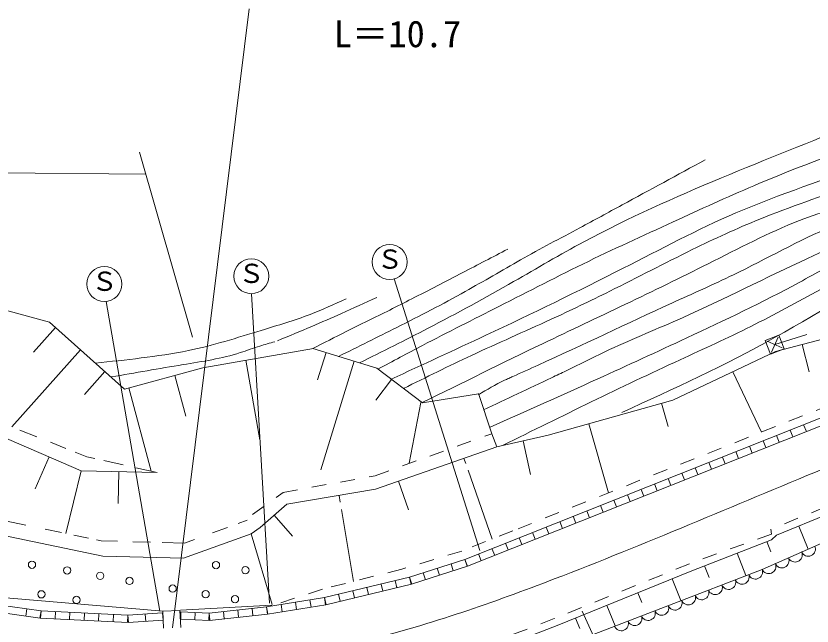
# Model space of a CAD drawing. Units: millimetres, scale not verified. Extents: x 40000 to 680000, y 20000 to 380000.
# Drawn here: x 471415 to 526044, y 277267 to 319139 of the extents above; entities that cross this region are included whole.
import ezdxf
from ezdxf.enums import TextEntityAlignment as Align

# ---------------------------------------------------------------- set-up
doc = ezdxf.new("R2010")
doc.units = ezdxf.units.MM
doc.header["$LTSCALE"] = 1000
doc.linetypes.add('USER2', pattern=[2, 1, -1])
doc.linetypes.add('USER3', pattern=[9.5, 5, -0.5, 3.5, -0.5])
for name, color, linetype, lineweight in [('M-BGD', 7, 'Continuous', 13), ('M-BMK', 2, 'Continuous', 13), ('M-BMK-ROW', 30, 'Continuous', 13), ('M-STR-HTXT', 7, 'Continuous', 13)]:
    doc.layers.add(name, color=color, linetype=linetype, lineweight=lineweight)
doc.styles.add('ＭＳ ゴシック', font='')
doc.styles.get('ＭＳ ゴシック').set_extended_font_data('MS Gothic')

msp = doc.modelspace()

# ---------------------------------------------------------------- linework, layer by layer
at = {"layer": 'M-BGD'}
for p, q in [((502221, 281845), (556151, 303281)), ((502390, 281374), (556335, 302817)), ((473723, 298116), (467483, 299839)), ((523538, 296112), (532495, 298476)), ((472611, 296058), (474125, 297758)), ((478867, 293532), (473723, 298116)), ((471138, 290937), (475849, 296222)), ((484243, 294985), (491841, 296326)), ((491782, 296317), (496176, 294957)), ((516485, 292775), (523538, 296112)), ((492115, 294172), (492692, 296035)), ((488160, 290050), (487197, 295506)), ((492330, 287995), (494632, 295435)), ((522615, 281159), (555191, 295503)), ((476124, 293165), (477521, 294732)), ((484243, 294985), (478867, 293532)), ((483069, 291676), (482316, 294464)), ((496176, 294957), (499316, 292589)), ((496117, 292764), (497193, 294190)), ((480698, 287896), (479154, 293609)), ((499316, 292589), (503155, 293194)), ((504070, 290467), (503147, 293235)), ((498409, 288445), (499208, 292610)), ((507928, 290358), (516485, 292775)), ((545682, 292539), (523596, 283503)), ((471687, 290717), (472846, 290253)), ((524721, 290250), (524537, 290715)), ((525651, 290620), (525466, 291085)), ((475893, 287918), (470212, 290378)), ((504070, 290467), (504421, 289564)), ((504421, 289564), (507928, 290358)), ((523792, 289881), (523607, 290345)), ((473778, 289880), (474851, 289450)), ((496091, 286656), (504421, 289564)), ((521932, 289142), (521747, 289606)), ((522862, 289511), (522677, 289976)), ((475475, 289200), (476273, 288880)), ((521002, 288772), (520817, 289237)), ((472735, 286674), (473687, 288873)), ((476273, 288880), (476822, 288758)), ((477441, 288620), (478770, 288325)), ((519142, 288033), (518958, 288497)), ((520072, 288402), (519888, 288867)), ((475893, 287918), (474843, 283616)), ((481104, 287806), (475893, 287918)), ((479640, 288131), (481104, 287806)), ((518213, 287663), (518028, 288128)), ((478439, 285682), (478486, 287862)), ((516353, 286924), (516168, 287389)), ((517283, 287294), (517098, 287758)), ((515423, 286554), (515238, 287019)), ((490009, 285627), (496091, 286656)), ((513564, 285815), (513379, 286280)), ((514493, 286185), (514309, 286649)), ((512634, 285446), (512449, 285910)), ((488171, 284024), (490009, 285627)), ((510774, 284706), (510589, 285171)), ((511704, 285076), (511519, 285541)), ((509844, 284337), (509660, 284801)), ((470682, 284496), (472102, 284198)), ((486659, 284309), (487283, 284539)), ((508914, 283967), (508730, 284432)), ((525772, 282550), (525126, 284129)), ((473427, 283920), (474549, 283685)), ((487560, 283586), (482916, 281925)), ((484905, 283664), (485932, 284042)), ((487557, 283596), (488171, 284024)), ((488997, 278740), (487560, 283586)), ((507055, 283228), (506870, 283693)), ((507985, 283598), (507800, 284062)), ((477387, 282057), (470470, 283499)), ((475395, 283508), (476391, 283299)), ((476942, 283183), (477268, 283115)), ((477268, 283115), (478379, 283084)), ((479442, 283055), (480642, 283021)), ((481444, 282999), (482982, 282956)), ((482982, 282956), (483664, 283207)), ((506125, 282858), (505940, 283323)), ((523254, 283189), (517799, 281053)), ((523218, 282365), (522943, 283067)), ((523596, 283503), (523254, 283189)), ((504265, 282119), (504081, 282584)), ((505195, 282489), (505010, 282953)), ((482916, 281925), (477387, 282057)), ((503335, 281750), (503151, 282214)), ((521495, 280728), (520894, 282265)), ((498420, 280618), (502221, 281845)), ((498555, 280136), (502390, 281374)), ((501424, 281062), (501271, 281538)), ((502375, 281369), (502221, 281845)), ((502406, 281380), (502221, 281845)), ((518978, 280595), (518666, 281393)), ((499524, 280449), (499370, 280924)), ((500474, 280755), (500321, 281231)), ((507893, 275488), (522615, 281159)), ((517799, 281053), (508562, 277298)), ((492581, 279218), (498420, 280618)), ((497563, 279898), (497447, 280384)), ((498537, 280131), (498420, 280618)), ((498574, 280142), (498420, 280618)), ((517049, 279015), (516444, 280502)), ((492679, 278728), (498555, 280136)), ((495617, 279432), (495501, 279918)), ((496590, 279665), (496474, 280151)), ((497605, 279982), (497603, 279982)), ((479633, 278460), (469720, 279280)), ((488612, 278586), (492581, 279218)), ((492660, 278724), (492581, 279218)), ((492698, 278732), (492581, 279218)), ((493671, 278965), (493555, 279451)), ((494644, 279198), (494528, 279685)), ((514360, 278885), (514092, 279546)), ((469211, 278862), (473136, 278315)), ((482701, 278356), (488979, 278709)), ((488678, 278090), (492679, 278728)), ((489683, 278250), (489604, 278744)), ((490675, 278408), (490597, 278902)), ((491668, 278566), (491589, 279060)), ((512526, 277273), (511955, 278677)), ((469136, 278368), (473089, 277817)), ((472086, 277957), (472155, 278452)), ((473067, 277820), (473136, 278315)), ((473110, 277816), (473136, 278315)), ((473136, 278315), (479102, 278006)), ((474105, 277765), (474131, 278264)), ((475099, 277713), (475125, 278212)), ((476093, 277662), (476119, 278161)), ((477088, 277610), (477114, 278109)), ((479102, 278006), (481483, 278169)), ((481488, 278279), (479633, 278460)), ((480327, 277589), (480293, 278088)), ((481517, 277670), (481483, 278169)), ((482673, 278326), (481488, 278279)), ((481488, 278279), (481535, 277117)), ((482720, 277164), (482673, 278326)), ((482721, 277734), (482740, 278233)), ((482740, 278233), (484676, 278160)), ((483689, 277697), (483708, 278197)), ((484658, 277661), (484676, 278160)), ((484676, 278160), (488612, 278586)), ((484730, 277663), (484676, 278160)), ((484694, 277659), (488678, 278090)), ((485714, 277770), (485660, 278267)), ((486698, 277876), (486644, 278373)), ((487682, 277982), (487628, 278479)), ((488666, 278089), (488612, 278586)), ((488691, 278092), (488612, 278586)), ((473089, 277817), (479106, 277506)), ((478082, 277559), (478108, 278058)), ((479076, 277507), (479102, 278006)), ((479136, 277508), (479102, 278006)), ((479106, 277506), (481517, 277670)), ((482721, 277734), (484694, 277659)), ((510103, 277111), (509819, 277809)), ((508562, 277298), (503869, 275518))]:
    msp.add_line(p, q, dxfattribs=at)
at = {"layer": 'M-BGD', "linetype": 'USER2'}
for p, q in [((538401, 296864), (505506, 283802)), ((545432, 293000), (523217, 283908)), ((496055, 287579), (504070, 290467)), ((489761, 286435), (496055, 287579)), ((487640, 284915), (489761, 286435)), ((505506, 283802), (502004, 282415)), ((523251, 283576), (517627, 281547)), ((523217, 283908), (523251, 283576)), ((502004, 282415), (497901, 281171)), ((517627, 281547), (508358, 277784)), ((497901, 281171), (492440, 279795)), ((492440, 279795), (488817, 278619)), ((508358, 277784), (503718, 275987))]:
    msp.add_line(p, q, dxfattribs=at)
at = {"layer": 'M-BGD', "linetype": 'USER3'}
for p, q in [((525854, 294712), (525358, 296592)), ((522566, 290576), (520604, 294724)), ((516163, 290964), (515713, 292557)), ((512072, 286409), (510733, 291150)), ((506731, 287678), (506212, 289970)), ((504092, 283242), (502160, 288775)), ((498360, 285249), (497675, 287209)), ((494588, 280336), (493591, 286233)), ((490395, 283429), (489139, 284868))]:
    msp.add_line(p, q, dxfattribs=at)
at = {"layer": 'M-BGD'}
for centre in [(472518, 281476), (485145, 281454), (487158, 281108), (474930, 281090), (477196, 280710), (479209, 280363), (482169, 279839), (484435, 279458), (473161, 279446), (475573, 279061), (486448, 279112)]:
    msp.add_circle(centre, 250, dxfattribs=at)
for centre, radius, start, end in [((525782, 282554), 494, 203.7648, 23.7648), ((523972, 281757), 494, 203.7648, 23.7648), ((524877, 282156), 494, 203.7648, 23.7648), ((523067, 281359), 494, 203.7648, 23.7648), ((521235, 280628), 493, 201.0672, 21.0672), ((522155, 280982), 493, 201.0672, 21.0672), ((520315, 280273), 493, 201.0672, 21.0672), ((518474, 279564), 493, 201.0672, 21.0672), ((519394, 279919), 493, 201.0672, 21.0672), ((517554, 279210), 493, 201.0672, 21.0672), ((515714, 278501), 493, 201.0672, 21.0672), ((516634, 278856), 493, 201.0672, 21.0672), ((514794, 278147), 493, 201.0672, 21.0672), ((512954, 277438), 493, 201.0672, 21.0672), ((513874, 277792), 493, 201.0672, 21.0672)]:
    msp.add_arc(centre, radius, start, end, dxfattribs=at)
for points, knots in [([(494983, 295326), (496560, 296109), (498136, 296891), (499697, 297702), (501676, 298729), (503631, 299802), (505567, 300909), (507168, 301824), (508756, 302763), (510380, 303635), (513439, 305278), (516623, 306685), (519829, 308025), (522890, 309303), (525972, 310520), (529048, 311755), (531816, 312866), (534579, 313992), (537288, 315237), (538818, 315939), (540330, 316679), (541831, 317441), (542600, 317831), (543367, 318227), (544143, 318605), (546516, 319760), (548983, 320744), (551519, 321468), (553078, 321913), (554664, 322259), (556242, 322633), (557539, 322940), (558830, 323266), (560122, 323591), (560338, 323645), (560553, 323699), (560768, 323753), (560983, 323808), (561199, 323863), (561414, 323916), (561569, 323955), (561724, 323992), (561879, 324030)], [0, 0, 0, 0, 1, 1, 1, 2, 2, 2, 3, 3, 3, 4, 4, 4, 5, 5, 5, 6, 6, 6, 7, 7, 7, 8, 8, 8, 9, 9, 9, 10, 10, 10, 11, 11, 11, 12, 12, 12, 13, 13, 13, 14, 14, 14, 14]), ([(496253, 294899), (497272, 295443), (498290, 295988), (499313, 296523), (501052, 297431), (502806, 298311), (504555, 299201), (506597, 300241), (508633, 301295), (510695, 302295), (512743, 303289), (514818, 304229), (516890, 305176), (518716, 306010), (520541, 306849), (522390, 307629), (525740, 309042), (529170, 310262), (532537, 311638), (534366, 312385), (536176, 313179), (537964, 314018), (540708, 315305), (543401, 316700), (546186, 317897), (548701, 318977), (551290, 319894), (553929, 320622), (555574, 321075), (557238, 321455), (558911, 321785), (559190, 321840), (559469, 321894), (559749, 321945), (560028, 321997), (560309, 322046), (560588, 322099), (561119, 322200), (561647, 322317), (562174, 322434)], [0, 0, 0, 0, 1, 1, 1, 2, 2, 2, 3, 3, 3, 4, 4, 4, 5, 5, 5, 6, 6, 6, 7, 7, 7, 8, 8, 8, 9, 9, 9, 10, 10, 10, 11, 11, 11, 12, 12, 12, 13, 13, 13, 13]), ([(497163, 294213), (499331, 295212), (501499, 296211), (503660, 297225), (506821, 298710), (509966, 300226), (513079, 301819), (515638, 303127), (518175, 304487), (520809, 305619), (523832, 306919), (526984, 307919), (530067, 309089), (532489, 310008), (534869, 311031), (537192, 312186), (539468, 313317), (541689, 314575), (544036, 315517), (546568, 316532), (549246, 317178), (551878, 317940), (553671, 318458), (555443, 319031), (557234, 319545), (557533, 319630), (557832, 319715), (558132, 319795), (558432, 319876), (558733, 319954), (559033, 320033), (560182, 320335), (561326, 320654), (562470, 320974)], [0, 0, 0, 0, 1, 1, 1, 2, 2, 2, 3, 3, 3, 4, 4, 4, 5, 5, 5, 6, 6, 6, 7, 7, 7, 8, 8, 8, 9, 9, 9, 10, 10, 10, 11, 11, 11, 11]), ([(498012, 293573), (499559, 294339), (501107, 295105), (502671, 295836), (504472, 296678), (506295, 297473), (508101, 298304), (509464, 298931), (510818, 299580), (512161, 300248), (514053, 301189), (515924, 302170), (517822, 303099), (519344, 303844), (520882, 304554), (522451, 305190), (524543, 306037), (526689, 306751), (528805, 307538), (531597, 308576), (534339, 309742), (537056, 310968), (539667, 312145), (542254, 313377), (544915, 314431), (546873, 315207), (548872, 315886), (550887, 316502), (552622, 317032), (554370, 317515), (556118, 318001), (557394, 318355), (558669, 318711), (559962, 318995), (560177, 319043), (560393, 319088), (560609, 319136), (560825, 319183), (561040, 319232), (561255, 319281), (561761, 319396), (562267, 319513), (562773, 319629)], [0, 0, 0, 0, 1, 1, 1, 2, 2, 2, 3, 3, 3, 4, 4, 4, 5, 5, 5, 6, 6, 6, 7, 7, 7, 8, 8, 8, 9, 9, 9, 10, 10, 10, 11, 11, 11, 12, 12, 12, 13, 13, 13, 14, 14, 14, 14]), ([(563006, 318602), (562499, 318488), (561992, 318375), (561483, 318267), (561368, 318243), (561253, 318219), (561138, 318194), (560334, 318024), (559533, 317836), (558731, 317655), (556671, 317189), (554599, 316762), (552578, 316160), (550606, 315573), (548682, 314818), (546795, 313990), (543820, 312684), (540937, 311193), (537982, 309853), (535459, 308708), (532884, 307672), (530252, 306797), (528557, 306234), (526838, 305737), (525178, 305092), (523031, 304257), (520982, 303174), (518919, 302132), (515158, 300232), (511346, 298467), (507558, 296645), (504797, 295318), (502048, 293960), (499299, 292602)], [0, 0, 0, 0, 1, 1, 1, 2, 2, 2, 3, 3, 3, 4, 4, 4, 5, 5, 5, 6, 6, 6, 7, 7, 7, 8, 8, 8, 9, 9, 9, 10, 10, 10, 11, 11, 11, 11]), ([(503152, 293142), (503737, 293493), (504322, 293844), (504939, 294131), (505035, 294176), (505131, 294219), (505227, 294262), (505324, 294306), (505420, 294349), (505516, 294393), (506094, 294654), (506673, 294913), (507250, 295174), (510321, 296568), (513356, 298040), (516427, 299434), (517836, 300073), (519252, 300696), (520644, 301372), (522913, 302475), (525117, 303720), (527430, 304715), (529809, 305739), (532303, 306498), (534731, 307418), (536334, 308027), (537909, 308706), (539481, 309393), (541024, 310068), (542564, 310750), (544117, 311399), (546900, 312561), (549726, 313615), (552565, 314651), (554227, 315258), (555893, 315859), (557606, 316285), (558648, 316543), (559707, 316737), (560769, 316905), (560946, 316933), (561123, 316960), (561300, 316987), (561477, 317014), (561654, 317040), (561832, 317064), (562305, 317129), (562781, 317175), (563257, 317222)], [0, 0, 0, 0, 1, 1, 1, 2, 2, 2, 3, 3, 3, 4, 4, 4, 5, 5, 5, 6, 6, 6, 7, 7, 7, 8, 8, 8, 9, 9, 9, 10, 10, 10, 11, 11, 11, 12, 12, 12, 13, 13, 13, 14, 14, 14, 15, 15, 15, 16, 16, 16, 16]), ([(562937, 315570), (563294, 315630), (563650, 315690), (563643, 315688), (563635, 315685), (563186, 315608), (562865, 315561), (562627, 315525), (562460, 315506), (562287, 315485), (561122, 315341), (559730, 315113), (558408, 314828), (556788, 314479), (555274, 314045), (553751, 313588), (550344, 312567), (546893, 311439), (543557, 310087), (541813, 309381), (540101, 308614), (538376, 307874), (534172, 306069), (529892, 304423), (525738, 302502), (522861, 301172), (520044, 299710), (517147, 298425), (515485, 297688), (513796, 297010), (512150, 296238), (511149, 295770), (510164, 295266), (509169, 294785), (509003, 294705), (508837, 294625), (508671, 294546), (508504, 294468), (508337, 294390), (508170, 294312), (506610, 293584), (505058, 292840), (503506, 292096)], [0, 0, 0, 0, 1, 1, 1, 2, 2, 2, 3, 3, 3, 4, 4, 4, 5, 5, 5, 6, 6, 6, 7, 7, 7, 8, 8, 8, 9, 9, 9, 10, 10, 10, 11, 11, 11, 12, 12, 12, 13, 13, 13, 14, 14, 14, 14]), ([(563836, 314549), (563734, 314543), (563632, 314536), (563529, 314530), (563381, 314520), (563232, 314511), (563084, 314500), (562935, 314490), (562787, 314479), (562638, 314466), (561748, 314393), (560859, 314289), (559981, 314131), (558288, 313825), (556638, 313315), (554990, 312806), (551654, 311777), (548323, 310755), (545104, 309430), (543734, 308866), (542385, 308247), (541010, 307694), (539025, 306896), (536989, 306234), (534979, 305492), (532797, 304686), (530648, 303784), (528584, 302716), (527433, 302120), (526308, 301472), (525168, 300853), (522647, 299484), (520051, 298258), (517450, 297046), (515415, 296098), (513378, 295158), (511335, 294229), (508879, 293111), (506417, 292009), (503954, 290906)], [0, 0, 0, 0, 1, 1, 1, 2, 2, 2, 3, 3, 3, 4, 4, 4, 5, 5, 5, 6, 6, 6, 7, 7, 7, 8, 8, 8, 9, 9, 9, 10, 10, 10, 11, 11, 11, 12, 12, 12, 13, 13, 13, 13]), ([(504846, 289676), (508875, 291667), (512905, 293658), (516987, 295542), (518613, 296293), (520247, 297026), (521845, 297830), (523453, 298639), (525025, 299520), (526612, 300375), (528957, 301638), (531335, 302846), (533778, 303902), (535903, 304822), (538077, 305627), (540235, 306466), (541400, 306919), (542560, 307382), (543707, 307880), (545130, 308496), (546532, 309166), (547983, 309703), (549957, 310433), (552021, 310916), (554084, 311370), (556011, 311794), (557936, 312193), (559875, 312527), (560199, 312583), (560523, 312637), (560846, 312691), (561170, 312745), (561494, 312800), (561816, 312858), (562579, 312996), (563338, 313155), (564096, 313314)], [0, 0, 0, 0, 1, 1, 1, 2, 2, 2, 3, 3, 3, 4, 4, 4, 5, 5, 5, 6, 6, 6, 7, 7, 7, 8, 8, 8, 9, 9, 9, 10, 10, 10, 11, 11, 11, 12, 12, 12, 12]), ([(493549, 295770), (494885, 296432), (496222, 297094), (497554, 297765), (499132, 298558), (500704, 299364), (502246, 300225), (503520, 300937), (504773, 301687), (506045, 302402), (507388, 303157), (508753, 303872), (510111, 304600), (511081, 305119), (512049, 305644), (513016, 306169), (514913, 307199), (516810, 308229), (518708, 309259)], [0, 0, 0, 0, 1, 1, 1, 2, 2, 2, 3, 3, 3, 4, 4, 4, 5, 5, 5, 6, 6, 6, 6]), ([(512990, 291925), (516542, 293546), (520095, 295168), (523519, 297082), (526861, 298951), (530081, 301100), (533649, 302407), (534879, 302858), (536150, 303209), (537421, 303560)], [0, 0, 0, 0, 1, 1, 1, 2, 2, 2, 3, 3, 3, 3]), ([(491782, 296317), (492544, 296704), (493306, 297091), (494071, 297472), (494565, 297718), (495060, 297961), (495555, 298206), (496563, 298704), (497570, 299206), (498572, 299717), (499744, 300314), (500909, 300923), (502076, 301530), (503104, 302065), (504134, 302598), (505163, 303132)], [0, 0, 0, 0, 1, 1, 1, 2, 2, 2, 3, 3, 3, 4, 4, 4, 5, 5, 5, 5]), ([(494073, 299731), (493258, 299355), (492442, 298979), (491606, 298657), (490509, 298235), (489377, 297905), (488249, 297561), (486590, 297055), (484940, 296518), (483247, 296168), (482177, 295946), (481091, 295799), (480004, 295665), (478962, 295537), (477919, 295421), (476877, 295305)], [0, 0, 0, 0, 1, 1, 1, 2, 2, 2, 3, 3, 3, 4, 4, 4, 5, 5, 5, 5]), ([(489368, 296851), (490152, 297174), (490936, 297498), (491716, 297831), (492396, 298121), (493073, 298417), (493748, 298717), (494557, 299077), (495364, 299443), (496172, 299809)], [0, 0, 0, 0, 1, 1, 1, 2, 2, 2, 3, 3, 3, 3]), ([(489177, 296775), (488835, 296684), (488494, 296594), (488158, 296487), (487705, 296345), (487261, 296175), (486810, 296031), (485537, 295624), (484206, 295423), (482882, 295208), (481238, 294941), (479604, 294652), (477971, 294363)], [0, 0, 0, 0, 1, 1, 1, 2, 2, 2, 3, 3, 3, 4, 4, 4, 4])]:
    msp.add_open_spline(points, degree=3, knots=knots, dxfattribs=at)
at = {"layer": 'M-BMK'}
msp.add_open_spline([(472005, 275114), (472563, 275074), (473121, 275034), (473679, 274996), (474300, 274953), (474923, 274913), (475545, 274876), (476167, 274839), (476789, 274806), (477412, 274778), (477612, 274769), (477812, 274760), (478012, 274752), (478212, 274744), (478412, 274737), (478612, 274730), (478812, 274723), (479011, 274717), (479211, 274711), (480575, 274672), (481939, 274663), (483303, 274694), (485267, 274738), (487231, 274864), (489179, 275111), (489894, 275202), (490607, 275309), (491318, 275430), (492029, 275551), (492737, 275687), (493443, 275835), (494148, 275984), (494851, 276145), (495551, 276318), (499911, 277391), (504160, 278886), (508357, 280498), (514582, 282890), (520693, 285537), (526849, 288072), (533015, 290612), (539227, 293039), (545368, 295660), (549455, 297405), (553510, 299236), (557716, 300655), (558418, 300891), (559123, 301116), (559833, 301327), (560543, 301537), (561257, 301732), (561975, 301911), (562693, 302090), (563416, 302254), (564142, 302394), (564314, 302428), (564486, 302460), (564659, 302491), (564831, 302523), (565003, 302554), (565176, 302582), (565217, 302588), (565258, 302595), (565298, 302601)], degree=3, knots=[0, 0, 0, 0, 1, 1, 1, 2, 2, 2, 3, 3, 3, 4, 4, 4, 5, 5, 5, 6, 6, 6, 7, 7, 7, 8, 8, 8, 9, 9, 9, 10, 10, 10, 11, 11, 11, 12, 12, 12, 13, 13, 13, 14, 14, 14, 15, 15, 15, 16, 16, 16, 17, 17, 17, 18, 18, 18, 19, 19, 19, 20, 20, 20, 21, 21, 21, 21], dxfattribs=at)
at = {"layer": 'M-BMK-ROW'}
for p, q in [((523767, 297229), (522834, 296869)), ((523481, 296583), (525690, 297278)), ((524127, 296296), (523767, 297229)), ((522834, 296869), (523194, 295936)), ((523998, 296354), (522963, 296812)), ((523710, 297100), (523252, 296065)), ((523194, 295936), (524127, 296296))]:
    msp.add_line(p, q, dxfattribs=at)
at = {"layer": 'M-STR-HTXT'}
for p, q in [((482150, 277142), (487425, 319616)), ((479903, 309792), (483532, 297097)), ((446693, 308544), (480333, 308288)), ((503242, 282452), (497375, 301097)), ((488810, 278836), (487579, 300078)), ((477613, 299543), (481288, 278284)), ((510278, 278297), (516957, 263588))]:
    msp.add_line(p, q, dxfattribs=at)
for centre in [(497062, 302256), (487562, 301278), (477483, 300736)]:
    msp.add_circle(centre, 1200, dxfattribs=at)

# ---------------------------------------------------------------- texts
at = {"layer": 'M-STR-HTXT', "style": 'ＭＳ ゴシック'}
msp.add_text('L＝10.7', height=1833, dxfattribs=at).set_placement((493230, 318825), align=Align.TOP_LEFT)
for p in [(496172, 301394), (486672, 300416), (476593, 299875)]:
    msp.add_text('Ｓ', height=1320, dxfattribs=at).set_placement(p, align=Align.BOTTOM_LEFT)

doc.saveas('drawing.dxf')
